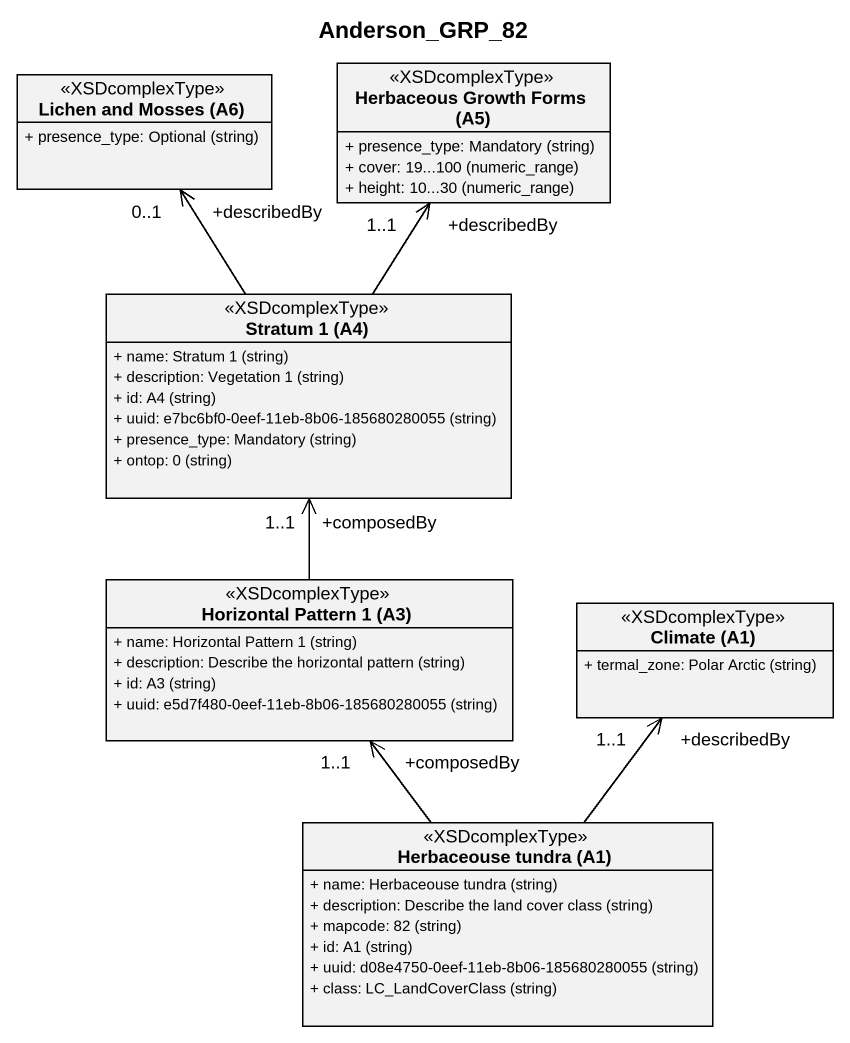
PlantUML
@startuml
title Anderson_GRP_82
hide circle
hide empty members
skinparam classAttributeIconSize 0
class "Lichen and Mosses (A6)" as Lichen_and_Mosses_A6 <<XSDcomplexType>> {
  {field} + presence_type: Optional (string)
}
class "Herbaceous Growth Forms (A5)" as Herbaceous_Growth_Forms_A5 <<XSDcomplexType>> {
  {field} + presence_type: Mandatory (string)
  {field} + cover: 19...100 (numeric_range)
  {field} + height: 10...30 (numeric_range)
}
class "Stratum 1 (A4)" as Stratum_1_A4 <<XSDcomplexType>> {
  {field} + name: Stratum 1 (string)
  {field} + description: Vegetation 1 (string)
  {field} + id: A4 (string)
  {field} + uuid: e7bc6bf0-0eef-11eb-8b06-185680280055 (string)
  {field} + presence_type: Mandatory (string)
  {field} + ontop: 0 (string)
}
class "Horizontal Pattern 1 (A3)" as Horizontal_Pattern_1_A3 <<XSDcomplexType>> {
  {field} + name: Horizontal Pattern 1 (string)
  {field} + description: Describe the horizontal pattern (string)
  {field} + id: A3 (string)
  {field} + uuid: e5d7f480-0eef-11eb-8b06-185680280055 (string)
}
class "Climate (A1)" as Climate_A1 <<XSDcomplexType>> {
  {field} + termal_zone: Polar Arctic (string)
}
class "Herbaceouse tundra (A1)" as Herbaceouse_tundra_A1 <<XSDcomplexType>> {
  {field} + name: Herbaceouse tundra (string)
  {field} + description: Describe the land cover class (string)
  {field} + mapcode: 82 (string)
  {field} + id: A1 (string)
  {field} + uuid: d08e4750-0eef-11eb-8b06-185680280055 (string)
  {field} + class: LC_LandCoverClass (string)
}
Stratum_1_A4 -up-> "+describedBy\n0..1" Lichen_and_Mosses_A6
Stratum_1_A4 -up-> "+describedBy\n1..1" Herbaceous_Growth_Forms_A5
Horizontal_Pattern_1_A3 -up-> "+composedBy\n1..1" Stratum_1_A4
Herbaceouse_tundra_A1 -up-> "+composedBy\n1..1" Horizontal_Pattern_1_A3
Herbaceouse_tundra_A1 -up-> "+describedBy\n1..1" Climate_A1
@enduml
